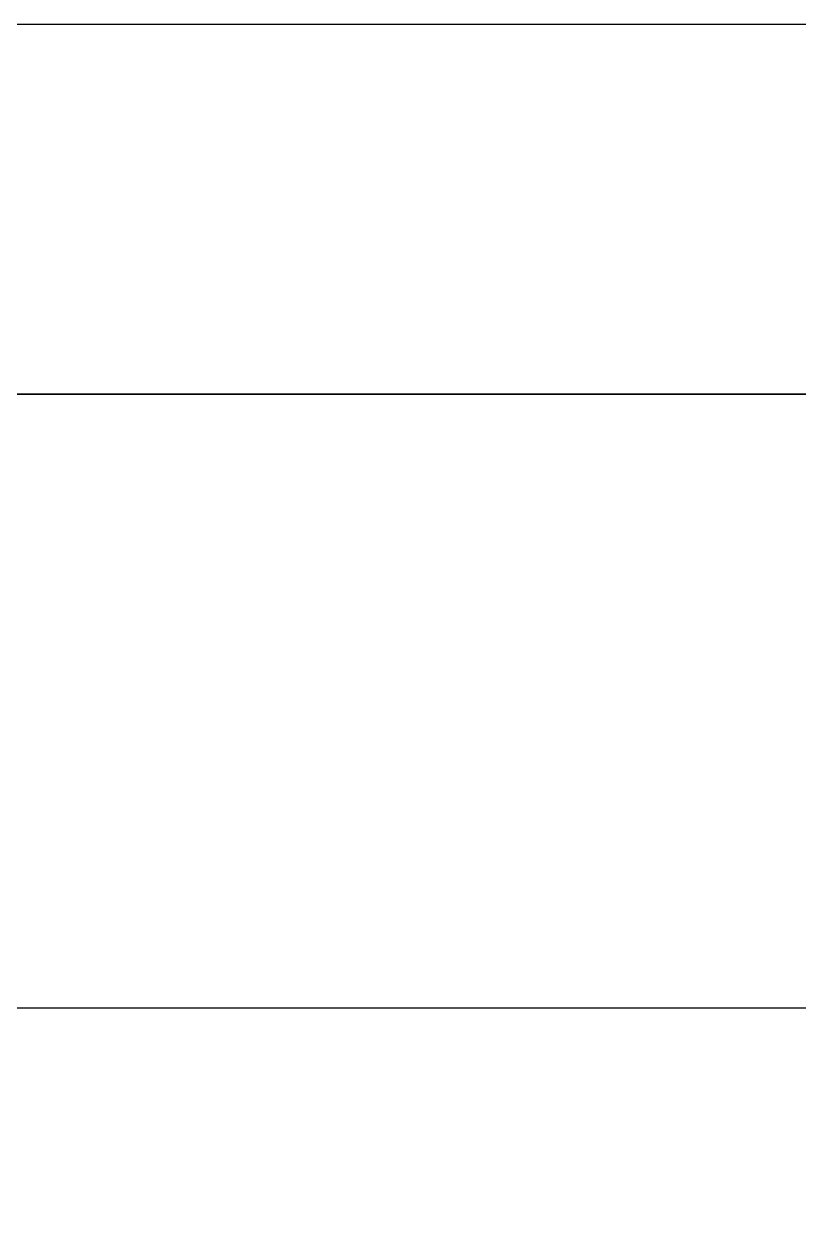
# Model space of a CAD drawing. Header units: millimetres. Extents: x 2148 to 2681, y 758 to 986.
# Drawn here: x 2429.51905 to 2429.54655, y 950.82143 to 950.86421 of the extents above; entities that cross this region are included whole.
import ezdxf

# ---------------------------------------------------------------- set-up
doc = ezdxf.new("R2010")
doc.units = ezdxf.units.MM
for name, color, linetype in [('0.1', 193, 'Continuous'), ('0.4', 121, 'Continuous'), ('D', 1, 'Continuous'), ('ELAYOUT', 4, 'Continuous')]:
    doc.layers.add(name, color=color, linetype=linetype)

msp = doc.modelspace()

# ---------------------------------------------------------------- linework, layer by layer
at = {"layer": '0.1'}
for p, q in [((2429.768990800241, 950.8510831314777, -1.108796173853822e-08), (2429.47615783291, 950.8510831314924, -1.108796173853822e-08)), ((2429.768990800241, 950.8510831314777, -1.108796173853822e-08), (2429.47615783291, 950.8510831314924, -1.108796173853822e-08)), ((2429.768990800241, 950.8510831314777, -1.108796173853822e-08), (2429.47615783291, 950.8510831314924, -1.108796173853822e-08)), ((2429.768990800241, 950.8510831314777, -1.108796173853822e-08), (2429.47615783291, 950.8510831314924, -1.108796173853822e-08)), ((2429.768990800241, 950.8510831314777, -1.108796173853822e-08), (2429.47615783291, 950.8510831314924, -1.108796173853822e-08)), ((2429.768990800241, 950.8510831314777, -1.108796173853822e-08), (2429.47615783291, 950.8510831314924, -1.108796173853822e-08)), ((2429.768990800241, 950.8510831314777, -1.108796173853822e-08), (2429.47615783291, 950.8510831314924, -1.108796173853822e-08)), ((2429.768990800241, 950.8510831314777, -1.108796173853822e-08), (2429.47615783291, 950.8510831314924, -1.108796173853822e-08)), ((2429.768990800241, 950.8510831314777, -1.108796173853822e-08), (2429.47615783291, 950.8510831314924, -1.108796173853822e-08)), ((2429.768990800241, 950.8510831314777, -1.108796173853822e-08), (2429.47615783291, 950.8510831314924, -1.108796173853822e-08)), ((2429.482640610343, 950.8510831314924, -1.108796173853822e-08), (2429.762508022806, 950.8510831314924, -1.108796173853822e-08)), ((2429.482640610343, 950.8510831314924, -1.108796173853822e-08), (2429.762508022806, 950.8510831314924, -1.108796173853822e-08)), ((2429.482640610343, 950.8510831314924, -1.108796173853822e-08), (2429.762508022806, 950.8510831314924, -1.108796173853822e-08)), ((2429.482640610343, 950.8510831314924, -1.108796173853822e-08), (2429.762508022806, 950.8510831314924, -1.108796173853822e-08)), ((2429.482640610343, 950.8510831314924, -1.108796173853822e-08), (2429.762508022806, 950.8510831314924, -1.108796173853822e-08)), ((2429.482640610343, 950.8510831314924, -1.108796173853822e-08), (2429.762508022806, 950.8510831314924, -1.108796173853822e-08)), ((2429.482640610343, 950.8510831314924, -1.108796173853822e-08), (2429.762508022806, 950.8510831314924, -1.108796173853822e-08)), ((2429.482640610343, 950.8510831314924, -1.108796173853822e-08), (2429.762508022806, 950.8510831314924, -1.108796173853822e-08)), ((2429.482640610343, 950.8510831314924, -1.108796173853822e-08), (2429.762508022806, 950.8510831314924, -1.108796173853822e-08)), ((2429.482640610343, 950.8510831314924, -1.108796173853822e-08), (2429.762508022806, 950.8510831314924, -1.108796173853822e-08))]:
    msp.add_line(p, q, dxfattribs=at)
at = {"layer": '0.4', "color": 193, "lineweight": 0, "ltscale": 0.5}
msp.add_line((2429.559333733943, 950.8510831314924, -1.108796173853822e-08), (2429.482640610343, 950.8510831314924, -1.108796173853822e-08), dxfattribs=at)
msp.add_line((2429.559333733943, 950.8510831314924, -1.108796173853822e-08), (2429.482640610343, 950.8510831314924, -1.108796173853822e-08), dxfattribs=at)
msp.add_line((2429.559333733943, 950.8510831314924, -1.108796173853822e-08), (2429.482640610343, 950.8510831314924, -1.108796173853822e-08), dxfattribs=at)
msp.add_line((2429.559333733943, 950.8510831314924, -1.108796173853822e-08), (2429.482640610343, 950.8510831314924, -1.108796173853822e-08), dxfattribs=at)
msp.add_line((2429.559333733943, 950.8510831314924, -1.108796173853822e-08), (2429.482640610343, 950.8510831314924, -1.108796173853822e-08), dxfattribs=at)
msp.add_line((2429.559333733943, 950.8510831314924, -1.108796173853822e-08), (2429.482640610343, 950.8510831314924, -1.108796173853822e-08), dxfattribs=at)
msp.add_line((2429.559333733943, 950.8510831314924, -1.108796173853822e-08), (2429.482640610343, 950.8510831314924, -1.108796173853822e-08), dxfattribs=at)
msp.add_line((2429.559333733943, 950.8510831314924, -1.108796173853822e-08), (2429.482640610343, 950.8510831314924, -1.108796173853822e-08), dxfattribs=at)
msp.add_line((2429.559333733943, 950.8510831314924, -1.108796173853822e-08), (2429.482640610343, 950.8510831314924, -1.108796173853822e-08), dxfattribs=at)
msp.add_line((2429.559333733943, 950.8510831314924, -1.108796173853822e-08), (2429.482640610343, 950.8510831314924, -1.108796173853822e-08), dxfattribs=at)
at = {"layer": 'D', "ltscale": 0.5}
msp.add_line((2428.047329044702, 950.8642082139012), (2432.7886569999, 950.8642082139012), dxfattribs=at)
at = {"layer": 'D', "ltscale": 0.5, "elevation": -6.834584743864805e-10}
msp.add_lwpolyline([(2428.047329044716, 943.0950474619202), (2428.047329044716, 950.8642082139012), (2432.547329044717, 950.8642082139012), (2432.547329044717, 943.0950474619202)], close=True, dxfattribs=at)
at = {"layer": 'ELAYOUT', "ltscale": 10}
msp.add_line((2428.208932927606, 950.8293112282844, -1.357348571316077e-08), (2431.407787035093, 950.8293112282844, -9.302158001018064e-09), dxfattribs=at)

doc.saveas('drawing.dxf')
